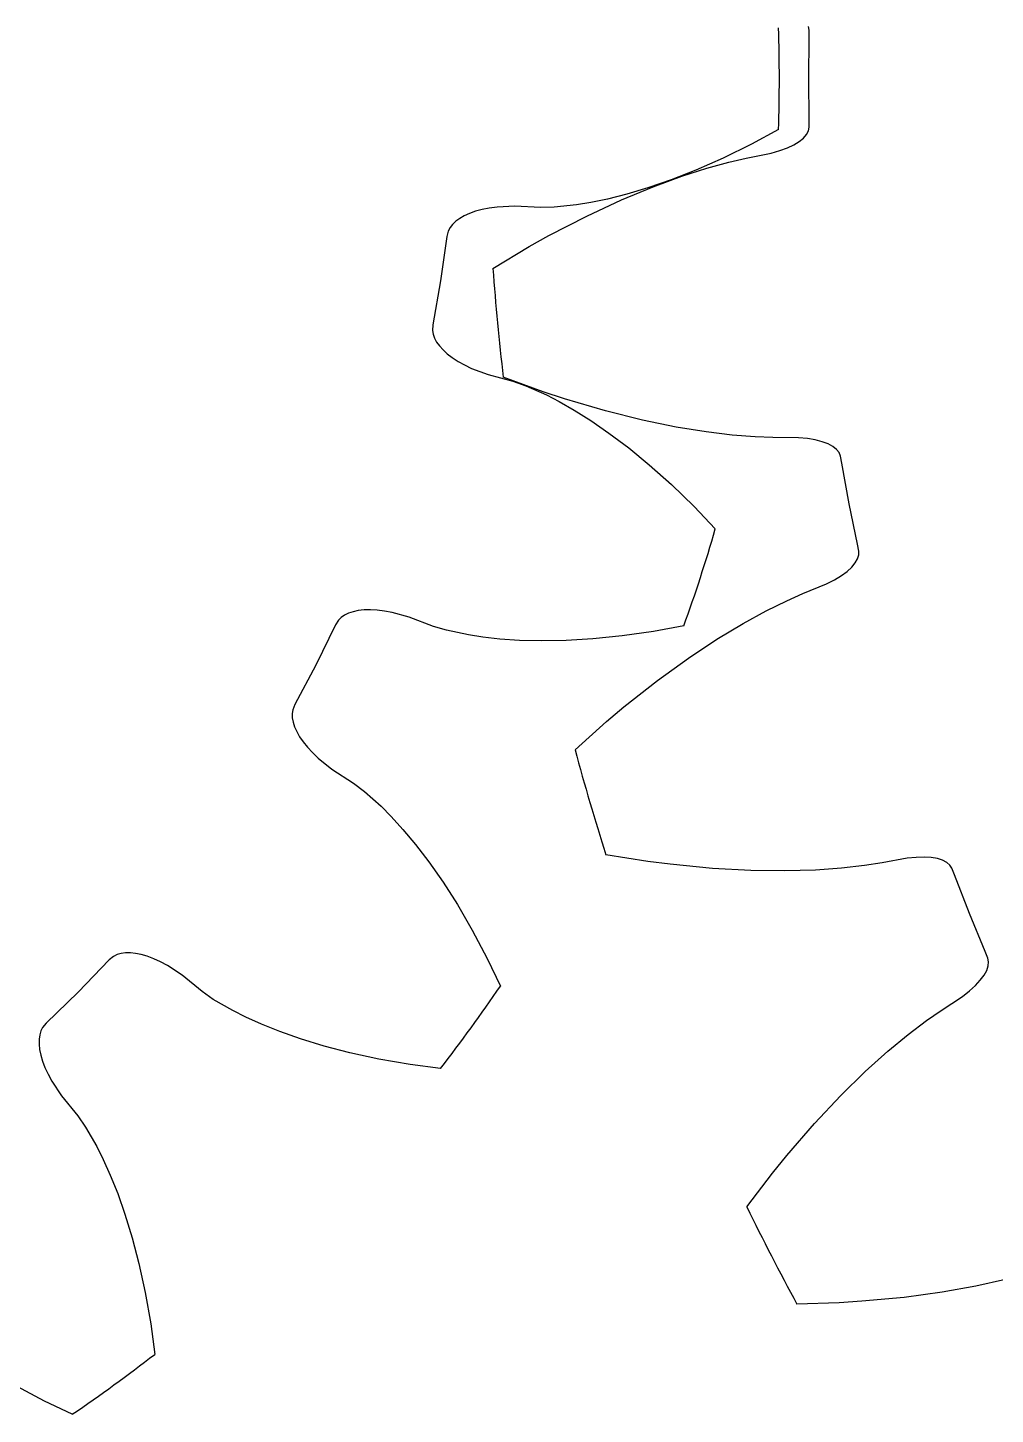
# Model space of a CAD drawing. Extents: x -22 to 22, y -8.7 to 8.7.
# Drawn here: x 2.939 to 6.236, y -4.549 to 0.174 of the extents above; entities that cross this region are included whole.
import ezdxf

# ---------------------------------------------------------------- set-up
doc = ezdxf.new("R2010")
doc.units = 0
doc.header["$MEASUREMENT"] = 0
for name, color, linetype in [('layer0', 7, 'CONTINUOUS'), ('layer1', 7, 'CONTINUOUS'), ('layer2', 7, 'CONTINUOUS'), ('layer3', 7, 'CONTINUOUS')]:
    doc.layers.add(name, color=color, linetype=linetype)

msp = doc.modelspace()

# ---------------------------------------------------------------- linework, layer by layer
at = {"layer": 'layer0'}
for p, q in [((5.6017, 0.1649), (5.599, 0.1775)), ((5.6013, 0.1408), (5.6017, 0.1649)), ((5.6, 0), (5.6013, 0.1408)), ((5.6013, -0.1408), (5.6, 0)), ((5.6017, -0.1649), (5.6013, -0.1408)), ((5.5924, -0.1899), (5.599, -0.1775)), ((5.599, -0.1775), (5.6017, -0.1649)), ((5.5017, -0.245), (5.5275, -0.2354)), ((5.5275, -0.2354), (5.5495, -0.225)), ((5.5495, -0.225), (5.5677, -0.2139)), ((5.5677, -0.2139), (5.582, -0.2021)), ((5.582, -0.2021), (5.5924, -0.1899)), ((5.3283, -0.2841), (5.3871, -0.2705)), ((5.3871, -0.2705), (5.4722, -0.2535)), ((5.4722, -0.2535), (5.5017, -0.245)), ((5.1673, -0.3322), (5.2526, -0.3049)), ((5.2526, -0.3049), (5.3283, -0.2841)), ((4.9622, -0.4128), (5.0698, -0.368)), ((5.0698, -0.368), (5.1673, -0.3322)), ((4.8439, -0.4679), (4.9622, -0.4128)), ((4.715, -0.5345), (4.8439, -0.4679)), ((4.6478, -0.572), (4.715, -0.5345)), ((4.5239, -0.646), (4.6478, -0.572)), ((4.695, -1.0663), (4.5593, -1.0171)), ((4.7681, -1.0904), (4.695, -1.0663)), ((4.9072, -1.1315), (4.7681, -1.0904)), ((5.0338, -1.1631), (4.9072, -1.1315)), ((5.148, -1.1867), (5.0338, -1.1631)), ((5.2505, -1.2034), (5.148, -1.1867)), ((5.3394, -1.2142), (5.2505, -1.2034)), ((5.4177, -1.2203), (5.3394, -1.2142)), ((5.478, -1.2224), (5.4177, -1.2203)), ((5.5648, -1.2231), (5.478, -1.2224)), ((5.5954, -1.2258), (5.5648, -1.2231)), ((5.6225, -1.2303), (5.5954, -1.2258)), ((5.6461, -1.2364), (5.6225, -1.2303)), ((5.666, -1.2439), (5.6461, -1.2364)), ((5.6823, -1.2527), (5.666, -1.2439)), ((5.6948, -1.2627), (5.6823, -1.2527)), ((5.7036, -1.2737), (5.6948, -1.2627)), ((5.7087, -1.2856), (5.7036, -1.2737)), ((5.7128, -1.3093), (5.7087, -1.2856)), ((5.7382, -1.4478), (5.7128, -1.3093)), ((5.7661, -1.5858), (5.7382, -1.4478)), ((5.7711, -1.6094), (5.7661, -1.5858)), ((5.747, -1.6639), (5.7588, -1.6496)), ((5.7588, -1.6496), (5.7667, -1.6357)), ((5.7667, -1.6357), (5.7708, -1.6222)), ((5.7708, -1.6222), (5.7711, -1.6094)), ((5.6881, -1.7069), (5.7116, -1.6927)), ((5.7116, -1.6927), (5.7313, -1.6783)), ((5.7313, -1.6783), (5.747, -1.6639)), ((5.5804, -1.7537), (5.6607, -1.7208)), ((5.6607, -1.7208), (5.6881, -1.7069)), ((5.4548, -1.8129), (5.5252, -1.7781)), ((5.5252, -1.7781), (5.5804, -1.7537)), ((5.3762, -1.8559), (5.4548, -1.8129)), ((5.2873, -1.9095), (5.3762, -1.8559)), ((5.1901, -1.9738), (5.2873, -1.9095)), ((5.0843, -2.0503), (5.1901, -1.9738)), ((4.9704, -2.1401), (5.0843, -2.0503)), ((4.9115, -2.1897), (4.9704, -2.1401)), ((4.8038, -2.2858), (4.9115, -2.1897)), ((5.0514, -2.666), (4.9089, -2.6434)), ((5.1277, -2.6759), (5.0514, -2.666)), ((5.2721, -2.6899), (5.1277, -2.6759)), ((5.4024, -2.697), (5.2721, -2.6899)), ((5.7121, -2.6893), (5.6228, -2.6956)), ((5.7902, -2.6805), (5.7121, -2.6893)), ((5.8498, -2.6712), (5.7902, -2.6805)), ((5.9351, -2.6554), (5.8498, -2.6712)), ((5.9657, -2.6523), (5.9351, -2.6554)), ((5.9932, -2.6516), (5.9657, -2.6523)), ((6.0175, -2.6531), (5.9932, -2.6516)), ((6.0385, -2.6567), (6.0175, -2.6531)), ((6.0561, -2.6623), (6.0385, -2.6567)), ((6.0703, -2.6697), (6.0561, -2.6623)), ((6.0811, -2.6789), (6.0703, -2.6697)), ((6.0882, -2.6895), (6.0811, -2.6789)), ((6.0968, -2.712), (6.0882, -2.6895)), ((5.519, -2.6986), (5.4024, -2.697)), ((5.6228, -2.6956), (5.519, -2.6986)), ((6.148, -2.8432), (6.0968, -2.712)), ((6.2015, -2.9735), (6.148, -2.8432)), ((6.2108, -2.9957), (6.2015, -2.9735)), ((6.2064, -3.0375), (6.2115, -3.0223)), ((6.213, -3.0083), (6.2108, -2.9957)), ((6.2115, -3.0223), (6.213, -3.0083)), ((6.1847, -3.0709), (6.1974, -3.0538)), ((6.1974, -3.0538), (6.2064, -3.0375)), ((6.1235, -3.126), (6.1478, -3.1072)), ((6.1478, -3.1072), (6.1682, -3.0887)), ((6.1682, -3.0887), (6.1847, -3.0709)), ((6.0508, -3.1735), (6.1235, -3.126)), ((5.9387, -3.2554), (6.0013, -3.2079)), ((6.0013, -3.2079), (6.0508, -3.1735)), ((5.8698, -3.3125), (5.9387, -3.2554)), ((5.7926, -3.3819), (5.8698, -3.3125)), ((5.7093, -3.4635), (5.7926, -3.3819)), ((5.6199, -3.5586), (5.7093, -3.4635)), ((5.5251, -3.6684), (5.6199, -3.5586)), ((5.4766, -3.7282), (5.5251, -3.6684)), ((5.3891, -3.8429), (5.4766, -3.7282)), ((6.2708, -4.0904), (6.1694, -4.1129)), ((5.9254, -4.1511), (5.7809, -4.1647)), ((6.0547, -4.1335), (5.9254, -4.1511)), ((6.1694, -4.1129), (6.0547, -4.1335)), ((5.7041, -4.1695), (5.5599, -4.1742)), ((5.7809, -4.1647), (5.7041, -4.1695))]:
    msp.add_line(p, q, dxfattribs=at)
for start, end in [(184.23404, 186.67504), (195.14314, 197.58414), (206.05223, 208.49323)]:
    msp.add_arc((13.25, 0), 8.75, start, end, dxfattribs=at)
at = {"layer": 'layer1'}
for p, q in [((5.4973, -0.1736), (5.4053, -0.2235)), ((5.4972, -0.1736), (5.4053, -0.2235)), ((5.4053, -0.2235), (5.3081, -0.2712)), ((5.4053, -0.2235), (5.3081, -0.2712)), ((5.3081, -0.2712), (5.2158, -0.3118)), ((5.3081, -0.2712), (5.2159, -0.3118)), ((5.2159, -0.3118), (5.1313, -0.3449)), ((5.2158, -0.3118), (5.1313, -0.3449)), ((5.0516, -0.3723), (4.9802, -0.3935)), ((5.0516, -0.3723), (4.9802, -0.3935)), ((5.1313, -0.3449), (5.0516, -0.3723)), ((5.1313, -0.3449), (5.0516, -0.3723)), ((4.8574, -0.422), (4.8085, -0.43)), ((4.8574, -0.422), (4.8085, -0.43)), ((4.9147, -0.41), (4.8574, -0.422)), ((4.9147, -0.41), (4.8574, -0.422)), ((4.9802, -0.3935), (4.9147, -0.41)), ((4.9802, -0.3935), (4.9147, -0.41)), ((4.4264, -0.4668), (4.4108, -0.4758)), ((4.4264, -0.4668), (4.4108, -0.4758)), ((4.4444, -0.4587), (4.4264, -0.4668)), ((4.4444, -0.4587), (4.4264, -0.4668)), ((4.4646, -0.4516), (4.4444, -0.4587)), ((4.4646, -0.4516), (4.4444, -0.4587)), ((4.487, -0.4455), (4.4646, -0.4516)), ((4.487, -0.4455), (4.4646, -0.4516)), ((4.5117, -0.4407), (4.487, -0.4455)), ((4.5117, -0.4407), (4.487, -0.4455)), ((4.5385, -0.4371), (4.5117, -0.4407)), ((4.5385, -0.4371), (4.5117, -0.4407)), ((4.5984, -0.4341), (4.5385, -0.4371)), ((4.5984, -0.4341), (4.5385, -0.4371)), ((4.6862, -0.4388), (4.5984, -0.4341)), ((4.6861, -0.4388), (4.5984, -0.4341)), ((4.7327, -0.438), (4.6861, -0.4388)), ((4.7327, -0.438), (4.6862, -0.4388)), ((4.8085, -0.43), (4.7327, -0.438)), ((4.8085, -0.43), (4.7327, -0.438)), ((4.3718, -0.5191), (4.367, -0.5375)), ((4.3718, -0.5191), (4.3671, -0.5375)), ((4.378, -0.5074), (4.3718, -0.5191)), ((4.3779, -0.5074), (4.3718, -0.5191)), ((4.3865, -0.4962), (4.3779, -0.5074)), ((4.3865, -0.4962), (4.378, -0.5074)), ((4.3975, -0.4856), (4.3865, -0.4962)), ((4.3975, -0.4856), (4.3865, -0.4962)), ((4.4108, -0.4758), (4.3975, -0.4856)), ((4.4108, -0.4758), (4.3975, -0.4856)), ((4.3671, -0.5375), (4.3458, -0.6883)), ((4.367, -0.5375), (4.3458, -0.6883)), ((4.3458, -0.6883), (4.3194, -0.8383)), ((4.3458, -0.6883), (4.3194, -0.8383)), ((4.3194, -0.8383), (4.3182, -0.8572)), ((4.3194, -0.8383), (4.3182, -0.8572)), ((4.3182, -0.8572), (4.3205, -0.8703)), ((4.3182, -0.8572), (4.3205, -0.8703)), ((4.3205, -0.8703), (4.3252, -0.8836)), ((4.3205, -0.8703), (4.3252, -0.8836)), ((4.3252, -0.8836), (4.3323, -0.897)), ((4.3252, -0.8836), (4.3323, -0.897)), ((4.3323, -0.897), (4.3419, -0.9105)), ((4.3323, -0.897), (4.3419, -0.9105)), ((4.3419, -0.9105), (4.354, -0.9239)), ((4.3419, -0.9105), (4.354, -0.9239)), ((4.354, -0.9239), (4.3686, -0.9372)), ((4.354, -0.9239), (4.3686, -0.9372)), ((4.3686, -0.9372), (4.3856, -0.9502)), ((4.3686, -0.9372), (4.3856, -0.9502)), ((4.3856, -0.9502), (4.4051, -0.9628)), ((4.3856, -0.9502), (4.4051, -0.9628)), ((4.4051, -0.9628), (4.427, -0.9751)), ((4.4051, -0.9628), (4.427, -0.9751)), ((4.427, -0.9751), (4.4514, -0.9867)), ((4.427, -0.9751), (4.4514, -0.9867)), ((4.4514, -0.9867), (4.5075, -1.0081)), ((4.4514, -0.9867), (4.5074, -1.0081)), ((4.5074, -1.0081), (4.5924, -1.0307)), ((4.5075, -1.0081), (4.5924, -1.0307)), ((4.5924, -1.0307), (4.6364, -1.046)), ((4.5924, -1.0307), (4.6364, -1.046)), ((4.6364, -1.046), (4.7061, -1.0769)), ((4.6364, -1.046), (4.7061, -1.0769)), ((4.7061, -1.0769), (4.75, -1.0997)), ((4.7061, -1.0769), (4.75, -1.0997)), ((4.75, -1.0997), (4.8009, -1.1288)), ((4.75, -1.0997), (4.8009, -1.1288)), ((4.8009, -1.1288), (4.8581, -1.1647)), ((4.8009, -1.1288), (4.8581, -1.1647)), ((4.8581, -1.1647), (4.9194, -1.207)), ((4.8581, -1.1647), (4.9194, -1.207)), ((4.9194, -1.207), (4.9868, -1.2577)), ((4.9194, -1.207), (4.9868, -1.2577)), ((4.9868, -1.2577), (5.0569, -1.3152)), ((4.9868, -1.2577), (5.0569, -1.3152)), ((5.0569, -1.3152), (5.1322, -1.3823)), ((5.0569, -1.3152), (5.1321, -1.3823)), ((5.1321, -1.3823), (5.2098, -1.4578)), ((5.1322, -1.3823), (5.2098, -1.4578)), ((5.2098, -1.4578), (5.2818, -1.5336)), ((5.2098, -1.4578), (5.2818, -1.5336)), ((4.0069, -1.8354), (3.9974, -1.8447)), ((4.0069, -1.8354), (3.9974, -1.8447)), ((4.0185, -1.8274), (4.0069, -1.8354)), ((4.0185, -1.8274), (4.0069, -1.8354)), ((4.0322, -1.8208), (4.0185, -1.8274)), ((4.0322, -1.8208), (4.0185, -1.8274)), ((4.0479, -1.8155), (4.0322, -1.8208)), ((4.0479, -1.8155), (4.0322, -1.8208)), ((4.0655, -1.8118), (4.0479, -1.8155)), ((4.0655, -1.8118), (4.0479, -1.8155)), ((4.0851, -1.8096), (4.0655, -1.8118)), ((4.0851, -1.8096), (4.0655, -1.8118)), ((4.1065, -1.8091), (4.0851, -1.8096)), ((4.1065, -1.8091), (4.0851, -1.8096)), ((4.1297, -1.8103), (4.1065, -1.8091)), ((4.1297, -1.8103), (4.1065, -1.8091)), ((4.1547, -1.8133), (4.1297, -1.8103)), ((4.1547, -1.8133), (4.1297, -1.8103)), ((4.1813, -1.8182), (4.1547, -1.8133)), ((4.1813, -1.8182), (4.1547, -1.8133)), ((4.2391, -1.8339), (4.1813, -1.8182)), ((4.2391, -1.8339), (4.1813, -1.8182)), ((4.3212, -1.8655), (4.2391, -1.8339)), ((4.3212, -1.8655), (4.2391, -1.8339)), ((3.9872, -1.8607), (3.9204, -1.9976)), ((3.9872, -1.8607), (3.9204, -1.9976)), ((3.9974, -1.8447), (3.9872, -1.8607)), ((3.9974, -1.8447), (3.9872, -1.8607)), ((4.3657, -1.879), (4.3212, -1.8655)), ((4.3657, -1.879), (4.3212, -1.8655)), ((4.4403, -1.8949), (4.3657, -1.879)), ((4.4403, -1.8949), (4.3657, -1.879)), ((5.0717, -1.8829), (4.9645, -1.8983)), ((5.0717, -1.8829), (4.9645, -1.8983)), ((5.1745, -1.8639), (5.0717, -1.8829)), ((5.1745, -1.8639), (5.0717, -1.8829)), ((4.4892, -1.9023), (4.4403, -1.8949)), ((4.4892, -1.9023), (4.4403, -1.8949)), ((4.5475, -1.9087), (4.4892, -1.9023)), ((4.5474, -1.9087), (4.4892, -1.9023)), ((4.6149, -1.9132), (4.5474, -1.9087)), ((4.6149, -1.9132), (4.5475, -1.9087)), ((4.6893, -1.9151), (4.6149, -1.9132)), ((4.6893, -1.9151), (4.6149, -1.9132)), ((4.7736, -1.9137), (4.6893, -1.9151)), ((4.7736, -1.9137), (4.6893, -1.9151)), ((4.8642, -1.9084), (4.7736, -1.9137)), ((4.8642, -1.9084), (4.7736, -1.9137)), ((4.9645, -1.8983), (4.8642, -1.9084)), ((4.9645, -1.8983), (4.8642, -1.9084)), ((3.9204, -1.9976), (3.8489, -2.1321)), ((3.9204, -1.9976), (3.8489, -2.1321)), ((3.842, -2.1497), (3.8401, -2.1628)), ((3.842, -2.1497), (3.8401, -2.1628)), ((3.8401, -2.1628), (3.8404, -2.1769)), ((3.8401, -2.1628), (3.8404, -2.1769)), ((3.8489, -2.1321), (3.842, -2.1497)), ((3.8489, -2.1321), (3.842, -2.1497)), ((3.8404, -2.1769), (3.8431, -2.1919)), ((3.8404, -2.1769), (3.8431, -2.1919)), ((3.8431, -2.1919), (3.8481, -2.2077)), ((3.8431, -2.1919), (3.8481, -2.2077)), ((3.8481, -2.2077), (3.8554, -2.2242)), ((3.8481, -2.2077), (3.8554, -2.2242)), ((3.8554, -2.2242), (3.8652, -2.2413)), ((3.8554, -2.2242), (3.8652, -2.2413)), ((3.8652, -2.2413), (3.8773, -2.2589)), ((3.8652, -2.2413), (3.8773, -2.2589)), ((3.8773, -2.2589), (3.892, -2.277)), ((3.8773, -2.2589), (3.892, -2.277)), ((3.892, -2.277), (3.9091, -2.2954)), ((3.892, -2.277), (3.909, -2.2954)), ((3.909, -2.2954), (3.9286, -2.314)), ((3.9091, -2.2954), (3.9286, -2.314)), ((3.9286, -2.314), (3.9753, -2.3516)), ((3.9286, -2.314), (3.9753, -2.3516)), ((3.9753, -2.3516), (4.0491, -2.3994)), ((3.9753, -2.3516), (4.0491, -2.3994)), ((4.0491, -2.3994), (4.0862, -2.4275)), ((4.0491, -2.3994), (4.0862, -2.4275)), ((4.0862, -2.4275), (4.1429, -2.4785)), ((4.0862, -2.4275), (4.1429, -2.4785)), ((4.1429, -2.4785), (4.1777, -2.5137)), ((4.1429, -2.4785), (4.1777, -2.5137)), ((4.1777, -2.5137), (4.2171, -2.5571)), ((4.1777, -2.5137), (4.2171, -2.5571)), ((4.2171, -2.5571), (4.2604, -2.609)), ((4.2171, -2.5571), (4.2604, -2.609)), ((4.2604, -2.609), (4.3057, -2.6681)), ((4.2604, -2.609), (4.3057, -2.6681)), ((4.3057, -2.6681), (4.3541, -2.7371)), ((4.3057, -2.6681), (4.3541, -2.7371)), ((4.3541, -2.7371), (4.403, -2.8135)), ((4.3541, -2.7371), (4.403, -2.8135)), ((4.403, -2.8135), (4.4538, -2.9006)), ((4.403, -2.8135), (4.4538, -2.9006)), ((4.4538, -2.9006), (4.5044, -2.9964)), ((4.4538, -2.9006), (4.5044, -2.9964)), ((3.2171, -3.0017), (3.1113, -3.1113)), ((3.2171, -3.0017), (3.1113, -3.1113)), ((3.2317, -2.9896), (3.2171, -3.0017)), ((3.2317, -2.9896), (3.2171, -3.0017)), ((3.2436, -2.9838), (3.2317, -2.9896)), ((3.2436, -2.9838), (3.2317, -2.9896)), ((3.2571, -2.9798), (3.2436, -2.9838)), ((3.2571, -2.9798), (3.2436, -2.9838)), ((3.2722, -2.9777), (3.2571, -2.9798)), ((3.2722, -2.9777), (3.2571, -2.9798)), ((3.2887, -2.9775), (3.2722, -2.9777)), ((3.2887, -2.9775), (3.2722, -2.9777)), ((3.3067, -2.9794), (3.2887, -2.9775)), ((3.3067, -2.9794), (3.2887, -2.9775)), ((3.326, -2.9834), (3.3067, -2.9794)), ((3.326, -2.9834), (3.3067, -2.9794)), ((3.3465, -2.9895), (3.326, -2.9834)), ((3.3465, -2.9895), (3.326, -2.9834)), ((3.3682, -2.9979), (3.3465, -2.9895)), ((3.3682, -2.9979), (3.3465, -2.9895)), ((3.391, -3.0084), (3.3682, -2.9979)), ((3.391, -3.0084), (3.3682, -2.9979)), ((3.4148, -3.0213), (3.391, -3.0084)), ((3.4148, -3.0213), (3.391, -3.0084)), ((3.465, -3.0541), (3.4148, -3.0213)), ((3.465, -3.0541), (3.4148, -3.0213)), ((4.5044, -2.9964), (4.5494, -3.0907)), ((4.5044, -2.9964), (4.5494, -3.0907)), ((3.5332, -3.1095), (3.465, -3.0541)), ((3.5332, -3.1095), (3.465, -3.0541)), ((3.1113, -3.1113), (3.0017, -3.2171)), ((3.1113, -3.1113), (3.0017, -3.2171)), ((3.5714, -3.1361), (3.5332, -3.1095)), ((3.5714, -3.1361), (3.5332, -3.1095)), ((3.6374, -3.1743), (3.5714, -3.1361)), ((3.6374, -3.1743), (3.5714, -3.1361)), ((3.6817, -3.1965), (3.6374, -3.1743)), ((3.6817, -3.1965), (3.6374, -3.1743)), ((3.7351, -3.2205), (3.6817, -3.1965)), ((3.7351, -3.2205), (3.6817, -3.1965)), ((2.9798, -3.2571), (2.9777, -3.2722)), ((2.9798, -3.2571), (2.9777, -3.2722)), ((2.9838, -3.2436), (2.9798, -3.2571)), ((2.9838, -3.2436), (2.9798, -3.2571)), ((2.9896, -3.2317), (2.9838, -3.2436)), ((2.9896, -3.2317), (2.9838, -3.2436)), ((3.0017, -3.2171), (2.9896, -3.2317)), ((3.0017, -3.2171), (2.9896, -3.2317)), ((3.7978, -3.2457), (3.7351, -3.2205)), ((3.7978, -3.2457), (3.7351, -3.2205)), ((3.868, -3.2704), (3.7978, -3.2457)), ((3.868, -3.2704), (3.7978, -3.2457)), ((2.9777, -3.2722), (2.9775, -3.2887)), ((2.9777, -3.2722), (2.9775, -3.2887)), ((2.9775, -3.2887), (2.9794, -3.3067)), ((2.9775, -3.2887), (2.9794, -3.3067)), ((3.9486, -3.2952), (3.868, -3.2704)), ((3.9486, -3.2952), (3.868, -3.2704)), ((4.0364, -3.3181), (3.9486, -3.2952)), ((4.0364, -3.3181), (3.9486, -3.2952)), ((2.9794, -3.3067), (2.9834, -3.326)), ((2.9794, -3.3067), (2.9834, -3.326)), ((2.9834, -3.326), (2.9895, -3.3465)), ((2.9834, -3.326), (2.9895, -3.3465)), ((2.9895, -3.3465), (2.9979, -3.3682)), ((2.9895, -3.3465), (2.9978, -3.3682)), ((4.1349, -3.3395), (4.0364, -3.3181)), ((4.1349, -3.3395), (4.0364, -3.3181)), ((4.2416, -3.358), (4.1349, -3.3395)), ((4.2416, -3.358), (4.1349, -3.3395)), ((2.9978, -3.3682), (3.0084, -3.391)), ((2.9979, -3.3682), (3.0084, -3.391)), ((3.0084, -3.391), (3.0213, -3.4148)), ((3.0084, -3.391), (3.0213, -3.4148)), ((4.3453, -3.3717), (4.2416, -3.358)), ((4.3453, -3.3717), (4.2416, -3.358)), ((3.0213, -3.4148), (3.0541, -3.465)), ((3.0213, -3.4148), (3.0541, -3.465)), ((3.0541, -3.465), (3.1095, -3.5332)), ((3.0541, -3.465), (3.1095, -3.5332)), ((3.1095, -3.5332), (3.1361, -3.5714)), ((3.1095, -3.5332), (3.1361, -3.5714)), ((3.1361, -3.5714), (3.1743, -3.6374)), ((3.1361, -3.5714), (3.1743, -3.6374)), ((3.1743, -3.6374), (3.1965, -3.6817)), ((3.1743, -3.6374), (3.1965, -3.6817)), ((3.1965, -3.6817), (3.2205, -3.7351)), ((3.1965, -3.6817), (3.2205, -3.7351)), ((3.2205, -3.7351), (3.2457, -3.7978)), ((3.2205, -3.7351), (3.2456, -3.7978)), ((3.2456, -3.7978), (3.2704, -3.868)), ((3.2457, -3.7978), (3.2704, -3.868)), ((3.2704, -3.868), (3.2952, -3.9486)), ((3.2704, -3.868), (3.2951, -3.9486)), ((3.2951, -3.9486), (3.3181, -4.0364)), ((3.2952, -3.9486), (3.3181, -4.0364)), ((3.3181, -4.0364), (3.3395, -4.1349)), ((3.3181, -4.0364), (3.3395, -4.1349)), ((3.3395, -4.1349), (3.358, -4.2416)), ((3.3395, -4.1349), (3.358, -4.2416)), ((3.358, -4.2416), (3.3717, -4.3453)), ((3.358, -4.2416), (3.3717, -4.3453)), ((2.9964, -4.5044), (2.9006, -4.4538)), ((2.9964, -4.5044), (2.9006, -4.4538)), ((3.0907, -4.5494), (2.9964, -4.5044)), ((3.0907, -4.5494), (2.9964, -4.5044))]:
    msp.add_line(p, q, dxfattribs=at)
for start, end in [(358.191, 1.809), (358.191, 1.809), (340.191, 343.809), (340.191, 343.809), (322.191, 325.809), (322.191, 325.809), (304.191, 307.809), (304.191, 307.809)]:
    msp.add_arc((0, 0), 5.5, start, end, dxfattribs=at)
at = {"layer": 'layer2'}
for p, q in [((5.6017, 0.1649), (5.599, 0.1775)), ((5.6013, 0.1408), (5.6017, 0.1649)), ((5.6, 0), (5.6013, 0.1408)), ((5.6013, -0.1408), (5.6, 0)), ((5.6017, -0.1649), (5.6013, -0.1408)), ((5.5924, -0.1899), (5.599, -0.1775)), ((5.599, -0.1775), (5.6017, -0.1649)), ((5.5017, -0.245), (5.5275, -0.2354)), ((5.5275, -0.2354), (5.5495, -0.225)), ((5.5495, -0.225), (5.5677, -0.2139)), ((5.5677, -0.2139), (5.582, -0.2021)), ((5.582, -0.2021), (5.5924, -0.1899)), ((5.3283, -0.2841), (5.3871, -0.2705)), ((5.3871, -0.2705), (5.4722, -0.2535)), ((5.4722, -0.2535), (5.5017, -0.245)), ((5.1673, -0.3322), (5.2526, -0.3049)), ((5.2526, -0.3049), (5.3283, -0.2841)), ((4.9622, -0.4128), (5.0698, -0.368)), ((5.0698, -0.368), (5.1673, -0.3322)), ((4.8439, -0.4679), (4.9622, -0.4128)), ((4.715, -0.5345), (4.8439, -0.4679)), ((4.6478, -0.572), (4.715, -0.5345)), ((4.5239, -0.646), (4.6478, -0.572)), ((4.695, -1.0663), (4.5593, -1.0171)), ((4.7681, -1.0904), (4.695, -1.0663)), ((4.9072, -1.1315), (4.7681, -1.0904)), ((5.0338, -1.1631), (4.9072, -1.1315)), ((5.148, -1.1867), (5.0338, -1.1631)), ((5.2505, -1.2034), (5.148, -1.1867)), ((5.3394, -1.2142), (5.2505, -1.2034)), ((5.4177, -1.2203), (5.3394, -1.2142)), ((5.478, -1.2224), (5.4177, -1.2203)), ((5.5648, -1.2231), (5.478, -1.2224)), ((5.5954, -1.2258), (5.5648, -1.2231)), ((5.6225, -1.2303), (5.5954, -1.2258)), ((5.6461, -1.2364), (5.6225, -1.2303)), ((5.666, -1.2439), (5.6461, -1.2364)), ((5.6823, -1.2527), (5.666, -1.2439)), ((5.6948, -1.2627), (5.6823, -1.2527)), ((5.7036, -1.2737), (5.6948, -1.2627)), ((5.7087, -1.2856), (5.7036, -1.2737)), ((5.7128, -1.3093), (5.7087, -1.2856)), ((5.7382, -1.4478), (5.7128, -1.3093)), ((5.7661, -1.5858), (5.7382, -1.4478)), ((5.7711, -1.6094), (5.7661, -1.5858)), ((5.747, -1.6639), (5.7588, -1.6496)), ((5.7588, -1.6496), (5.7667, -1.6357)), ((5.7667, -1.6357), (5.7708, -1.6222)), ((5.7708, -1.6222), (5.7711, -1.6094)), ((5.6881, -1.7069), (5.7116, -1.6927)), ((5.7116, -1.6927), (5.7313, -1.6783)), ((5.7313, -1.6783), (5.747, -1.6639)), ((5.5804, -1.7537), (5.6607, -1.7208)), ((5.6607, -1.7208), (5.6881, -1.7069)), ((5.4548, -1.8129), (5.5252, -1.7781)), ((5.5252, -1.7781), (5.5804, -1.7537)), ((5.3762, -1.8559), (5.4548, -1.8129)), ((5.2873, -1.9095), (5.3762, -1.8559)), ((5.1901, -1.9738), (5.2873, -1.9095)), ((5.0843, -2.0503), (5.1901, -1.9738)), ((4.9704, -2.1401), (5.0843, -2.0503)), ((4.9115, -2.1897), (4.9704, -2.1401)), ((4.8038, -2.2858), (4.9115, -2.1897)), ((5.0514, -2.666), (4.9089, -2.6434)), ((5.1277, -2.6759), (5.0514, -2.666)), ((5.2721, -2.6899), (5.1277, -2.6759)), ((5.4024, -2.697), (5.2721, -2.6899)), ((5.7121, -2.6893), (5.6228, -2.6956)), ((5.7902, -2.6805), (5.7121, -2.6893)), ((5.8498, -2.6712), (5.7902, -2.6805)), ((5.9351, -2.6554), (5.8498, -2.6712)), ((5.9657, -2.6523), (5.9351, -2.6554)), ((5.9932, -2.6516), (5.9657, -2.6523)), ((6.0175, -2.6531), (5.9932, -2.6516)), ((6.0385, -2.6567), (6.0175, -2.6531)), ((6.0561, -2.6623), (6.0385, -2.6567)), ((6.0703, -2.6697), (6.0561, -2.6623)), ((6.0811, -2.6789), (6.0703, -2.6697)), ((6.0882, -2.6895), (6.0811, -2.6789)), ((6.0968, -2.712), (6.0882, -2.6895)), ((5.519, -2.6986), (5.4024, -2.697)), ((5.6228, -2.6956), (5.519, -2.6986)), ((6.148, -2.8432), (6.0968, -2.712)), ((6.2015, -2.9735), (6.148, -2.8432)), ((6.2108, -2.9957), (6.2015, -2.9735)), ((6.2064, -3.0375), (6.2115, -3.0223)), ((6.213, -3.0083), (6.2108, -2.9957)), ((6.2115, -3.0223), (6.213, -3.0083)), ((6.1847, -3.0709), (6.1974, -3.0538)), ((6.1974, -3.0538), (6.2064, -3.0375)), ((6.1235, -3.126), (6.1478, -3.1072)), ((6.1478, -3.1072), (6.1682, -3.0887)), ((6.1682, -3.0887), (6.1847, -3.0709)), ((6.0508, -3.1735), (6.1235, -3.126)), ((5.9387, -3.2554), (6.0013, -3.2079)), ((6.0013, -3.2079), (6.0508, -3.1735)), ((5.8698, -3.3125), (5.9387, -3.2554)), ((5.7926, -3.3819), (5.8698, -3.3125)), ((5.7093, -3.4635), (5.7926, -3.3819)), ((5.6199, -3.5586), (5.7093, -3.4635)), ((5.5251, -3.6684), (5.6199, -3.5586)), ((5.4766, -3.7282), (5.5251, -3.6684)), ((5.3891, -3.8429), (5.4766, -3.7282)), ((6.2708, -4.0904), (6.1694, -4.1129)), ((5.9254, -4.1511), (5.7809, -4.1647)), ((6.0547, -4.1335), (5.9254, -4.1511)), ((6.1694, -4.1129), (6.0547, -4.1335)), ((5.7041, -4.1695), (5.5599, -4.1742)), ((5.7809, -4.1647), (5.7041, -4.1695))]:
    msp.add_line(p, q, dxfattribs=at)
for start, end in [(184.23404, 186.67504), (195.14314, 197.58414), (206.05223, 208.49323)]:
    msp.add_arc((13.25, 0), 8.75, start, end, dxfattribs=at)
at = {"layer": 'layer3'}
for p, q in [((5.4973, -0.1736), (5.4053, -0.2235)), ((5.4972, -0.1736), (5.4053, -0.2235)), ((5.4053, -0.2235), (5.3081, -0.2712)), ((5.4053, -0.2235), (5.3081, -0.2712)), ((5.3081, -0.2712), (5.2158, -0.3118)), ((5.3081, -0.2712), (5.2159, -0.3118)), ((5.2159, -0.3118), (5.1313, -0.3449)), ((5.2158, -0.3118), (5.1313, -0.3449)), ((5.0516, -0.3723), (4.9802, -0.3935)), ((5.0516, -0.3723), (4.9802, -0.3935)), ((5.1313, -0.3449), (5.0516, -0.3723)), ((5.1313, -0.3449), (5.0516, -0.3723)), ((4.8574, -0.422), (4.8085, -0.43)), ((4.8574, -0.422), (4.8085, -0.43)), ((4.9147, -0.41), (4.8574, -0.422)), ((4.9147, -0.41), (4.8574, -0.422)), ((4.9802, -0.3935), (4.9147, -0.41)), ((4.9802, -0.3935), (4.9147, -0.41)), ((4.4264, -0.4668), (4.4108, -0.4758)), ((4.4264, -0.4668), (4.4108, -0.4758)), ((4.4444, -0.4587), (4.4264, -0.4668)), ((4.4444, -0.4587), (4.4264, -0.4668)), ((4.4646, -0.4516), (4.4444, -0.4587)), ((4.4646, -0.4516), (4.4444, -0.4587)), ((4.487, -0.4455), (4.4646, -0.4516)), ((4.487, -0.4455), (4.4646, -0.4516)), ((4.5117, -0.4407), (4.487, -0.4455)), ((4.5117, -0.4407), (4.487, -0.4455)), ((4.5385, -0.4371), (4.5117, -0.4407)), ((4.5385, -0.4371), (4.5117, -0.4407)), ((4.5984, -0.4341), (4.5385, -0.4371)), ((4.5984, -0.4341), (4.5385, -0.4371)), ((4.6862, -0.4388), (4.5984, -0.4341)), ((4.6861, -0.4388), (4.5984, -0.4341)), ((4.7327, -0.438), (4.6861, -0.4388)), ((4.7327, -0.438), (4.6862, -0.4388)), ((4.8085, -0.43), (4.7327, -0.438)), ((4.8085, -0.43), (4.7327, -0.438)), ((4.3718, -0.5191), (4.367, -0.5375)), ((4.3718, -0.5191), (4.3671, -0.5375)), ((4.378, -0.5074), (4.3718, -0.5191)), ((4.3779, -0.5074), (4.3718, -0.5191)), ((4.3865, -0.4962), (4.3779, -0.5074)), ((4.3865, -0.4962), (4.378, -0.5074)), ((4.3975, -0.4856), (4.3865, -0.4962)), ((4.3975, -0.4856), (4.3865, -0.4962)), ((4.4108, -0.4758), (4.3975, -0.4856)), ((4.4108, -0.4758), (4.3975, -0.4856)), ((4.3671, -0.5375), (4.3458, -0.6883)), ((4.367, -0.5375), (4.3458, -0.6883)), ((4.3458, -0.6883), (4.3194, -0.8383)), ((4.3458, -0.6883), (4.3194, -0.8383)), ((4.3194, -0.8383), (4.3182, -0.8572)), ((4.3194, -0.8383), (4.3182, -0.8572)), ((4.3182, -0.8572), (4.3205, -0.8703)), ((4.3182, -0.8572), (4.3205, -0.8703)), ((4.3205, -0.8703), (4.3252, -0.8836)), ((4.3205, -0.8703), (4.3252, -0.8836)), ((4.3252, -0.8836), (4.3323, -0.897)), ((4.3252, -0.8836), (4.3323, -0.897)), ((4.3323, -0.897), (4.3419, -0.9105)), ((4.3323, -0.897), (4.3419, -0.9105)), ((4.3419, -0.9105), (4.354, -0.9239)), ((4.3419, -0.9105), (4.354, -0.9239)), ((4.354, -0.9239), (4.3686, -0.9372)), ((4.354, -0.9239), (4.3686, -0.9372)), ((4.3686, -0.9372), (4.3856, -0.9502)), ((4.3686, -0.9372), (4.3856, -0.9502)), ((4.3856, -0.9502), (4.4051, -0.9628)), ((4.3856, -0.9502), (4.4051, -0.9628)), ((4.4051, -0.9628), (4.427, -0.9751)), ((4.4051, -0.9628), (4.427, -0.9751)), ((4.427, -0.9751), (4.4514, -0.9867)), ((4.427, -0.9751), (4.4514, -0.9867)), ((4.4514, -0.9867), (4.5075, -1.0081)), ((4.4514, -0.9867), (4.5074, -1.0081)), ((4.5074, -1.0081), (4.5924, -1.0307)), ((4.5075, -1.0081), (4.5924, -1.0307)), ((4.5924, -1.0307), (4.6364, -1.046)), ((4.5924, -1.0307), (4.6364, -1.046)), ((4.6364, -1.046), (4.7061, -1.0769)), ((4.6364, -1.046), (4.7061, -1.0769)), ((4.7061, -1.0769), (4.75, -1.0997)), ((4.7061, -1.0769), (4.75, -1.0997)), ((4.75, -1.0997), (4.8009, -1.1288)), ((4.75, -1.0997), (4.8009, -1.1288)), ((4.8009, -1.1288), (4.8581, -1.1647)), ((4.8009, -1.1288), (4.8581, -1.1647)), ((4.8581, -1.1647), (4.9194, -1.207)), ((4.8581, -1.1647), (4.9194, -1.207)), ((4.9194, -1.207), (4.9868, -1.2577)), ((4.9194, -1.207), (4.9868, -1.2577)), ((4.9868, -1.2577), (5.0569, -1.3152)), ((4.9868, -1.2577), (5.0569, -1.3152)), ((5.0569, -1.3152), (5.1322, -1.3823)), ((5.0569, -1.3152), (5.1321, -1.3823)), ((5.1321, -1.3823), (5.2098, -1.4578)), ((5.1322, -1.3823), (5.2098, -1.4578)), ((5.2098, -1.4578), (5.2818, -1.5336)), ((5.2098, -1.4578), (5.2818, -1.5336)), ((4.0069, -1.8354), (3.9974, -1.8447)), ((4.0069, -1.8354), (3.9974, -1.8447)), ((4.0185, -1.8274), (4.0069, -1.8354)), ((4.0185, -1.8274), (4.0069, -1.8354)), ((4.0322, -1.8208), (4.0185, -1.8274)), ((4.0322, -1.8208), (4.0185, -1.8274)), ((4.0479, -1.8155), (4.0322, -1.8208)), ((4.0479, -1.8155), (4.0322, -1.8208)), ((4.0655, -1.8118), (4.0479, -1.8155)), ((4.0655, -1.8118), (4.0479, -1.8155)), ((4.0851, -1.8096), (4.0655, -1.8118)), ((4.0851, -1.8096), (4.0655, -1.8118)), ((4.1065, -1.8091), (4.0851, -1.8096)), ((4.1065, -1.8091), (4.0851, -1.8096)), ((4.1297, -1.8103), (4.1065, -1.8091)), ((4.1297, -1.8103), (4.1065, -1.8091)), ((4.1547, -1.8133), (4.1297, -1.8103)), ((4.1547, -1.8133), (4.1297, -1.8103)), ((4.1813, -1.8182), (4.1547, -1.8133)), ((4.1813, -1.8182), (4.1547, -1.8133)), ((4.2391, -1.8339), (4.1813, -1.8182)), ((4.2391, -1.8339), (4.1813, -1.8182)), ((4.3212, -1.8655), (4.2391, -1.8339)), ((4.3212, -1.8655), (4.2391, -1.8339)), ((3.9872, -1.8607), (3.9204, -1.9976)), ((3.9872, -1.8607), (3.9204, -1.9976)), ((3.9974, -1.8447), (3.9872, -1.8607)), ((3.9974, -1.8447), (3.9872, -1.8607)), ((4.3657, -1.879), (4.3212, -1.8655)), ((4.3657, -1.879), (4.3212, -1.8655)), ((4.4403, -1.8949), (4.3657, -1.879)), ((4.4403, -1.8949), (4.3657, -1.879)), ((5.0717, -1.8829), (4.9645, -1.8983)), ((5.0717, -1.8829), (4.9645, -1.8983)), ((5.1745, -1.8639), (5.0717, -1.8829)), ((5.1745, -1.8639), (5.0717, -1.8829)), ((4.4892, -1.9023), (4.4403, -1.8949)), ((4.4892, -1.9023), (4.4403, -1.8949)), ((4.5475, -1.9087), (4.4892, -1.9023)), ((4.5474, -1.9087), (4.4892, -1.9023)), ((4.6149, -1.9132), (4.5474, -1.9087)), ((4.6149, -1.9132), (4.5475, -1.9087)), ((4.6893, -1.9151), (4.6149, -1.9132)), ((4.6893, -1.9151), (4.6149, -1.9132)), ((4.7736, -1.9137), (4.6893, -1.9151)), ((4.7736, -1.9137), (4.6893, -1.9151)), ((4.8642, -1.9084), (4.7736, -1.9137)), ((4.8642, -1.9084), (4.7736, -1.9137)), ((4.9645, -1.8983), (4.8642, -1.9084)), ((4.9645, -1.8983), (4.8642, -1.9084)), ((3.9204, -1.9976), (3.8489, -2.1321)), ((3.9204, -1.9976), (3.8489, -2.1321)), ((3.842, -2.1497), (3.8401, -2.1628)), ((3.842, -2.1497), (3.8401, -2.1628)), ((3.8401, -2.1628), (3.8404, -2.1769)), ((3.8401, -2.1628), (3.8404, -2.1769)), ((3.8489, -2.1321), (3.842, -2.1497)), ((3.8489, -2.1321), (3.842, -2.1497)), ((3.8404, -2.1769), (3.8431, -2.1919)), ((3.8404, -2.1769), (3.8431, -2.1919)), ((3.8431, -2.1919), (3.8481, -2.2077)), ((3.8431, -2.1919), (3.8481, -2.2077)), ((3.8481, -2.2077), (3.8554, -2.2242)), ((3.8481, -2.2077), (3.8554, -2.2242)), ((3.8554, -2.2242), (3.8652, -2.2413)), ((3.8554, -2.2242), (3.8652, -2.2413)), ((3.8652, -2.2413), (3.8773, -2.2589)), ((3.8652, -2.2413), (3.8773, -2.2589)), ((3.8773, -2.2589), (3.892, -2.277)), ((3.8773, -2.2589), (3.892, -2.277)), ((3.892, -2.277), (3.9091, -2.2954)), ((3.892, -2.277), (3.909, -2.2954)), ((3.909, -2.2954), (3.9286, -2.314)), ((3.9091, -2.2954), (3.9286, -2.314)), ((3.9286, -2.314), (3.9753, -2.3516)), ((3.9286, -2.314), (3.9753, -2.3516)), ((3.9753, -2.3516), (4.0491, -2.3994)), ((3.9753, -2.3516), (4.0491, -2.3994)), ((4.0491, -2.3994), (4.0862, -2.4275)), ((4.0491, -2.3994), (4.0862, -2.4275)), ((4.0862, -2.4275), (4.1429, -2.4785)), ((4.0862, -2.4275), (4.1429, -2.4785)), ((4.1429, -2.4785), (4.1777, -2.5137)), ((4.1429, -2.4785), (4.1777, -2.5137)), ((4.1777, -2.5137), (4.2171, -2.5571)), ((4.1777, -2.5137), (4.2171, -2.5571)), ((4.2171, -2.5571), (4.2604, -2.609)), ((4.2171, -2.5571), (4.2604, -2.609)), ((4.2604, -2.609), (4.3057, -2.6681)), ((4.2604, -2.609), (4.3057, -2.6681)), ((4.3057, -2.6681), (4.3541, -2.7371)), ((4.3057, -2.6681), (4.3541, -2.7371)), ((4.3541, -2.7371), (4.403, -2.8135)), ((4.3541, -2.7371), (4.403, -2.8135)), ((4.403, -2.8135), (4.4538, -2.9006)), ((4.403, -2.8135), (4.4538, -2.9006)), ((4.4538, -2.9006), (4.5044, -2.9964)), ((4.4538, -2.9006), (4.5044, -2.9964)), ((3.2171, -3.0017), (3.1113, -3.1113)), ((3.2171, -3.0017), (3.1113, -3.1113)), ((3.2317, -2.9896), (3.2171, -3.0017)), ((3.2317, -2.9896), (3.2171, -3.0017)), ((3.2436, -2.9838), (3.2317, -2.9896)), ((3.2436, -2.9838), (3.2317, -2.9896)), ((3.2571, -2.9798), (3.2436, -2.9838)), ((3.2571, -2.9798), (3.2436, -2.9838)), ((3.2722, -2.9777), (3.2571, -2.9798)), ((3.2722, -2.9777), (3.2571, -2.9798)), ((3.2887, -2.9775), (3.2722, -2.9777)), ((3.2887, -2.9775), (3.2722, -2.9777)), ((3.3067, -2.9794), (3.2887, -2.9775)), ((3.3067, -2.9794), (3.2887, -2.9775)), ((3.326, -2.9834), (3.3067, -2.9794)), ((3.326, -2.9834), (3.3067, -2.9794)), ((3.3465, -2.9895), (3.326, -2.9834)), ((3.3465, -2.9895), (3.326, -2.9834)), ((3.3682, -2.9979), (3.3465, -2.9895)), ((3.3682, -2.9979), (3.3465, -2.9895)), ((3.391, -3.0084), (3.3682, -2.9979)), ((3.391, -3.0084), (3.3682, -2.9979)), ((3.4148, -3.0213), (3.391, -3.0084)), ((3.4148, -3.0213), (3.391, -3.0084)), ((3.465, -3.0541), (3.4148, -3.0213)), ((3.465, -3.0541), (3.4148, -3.0213)), ((4.5044, -2.9964), (4.5494, -3.0907)), ((4.5044, -2.9964), (4.5494, -3.0907)), ((3.5332, -3.1095), (3.465, -3.0541)), ((3.5332, -3.1095), (3.465, -3.0541)), ((3.1113, -3.1113), (3.0017, -3.2171)), ((3.1113, -3.1113), (3.0017, -3.2171)), ((3.5714, -3.1361), (3.5332, -3.1095)), ((3.5714, -3.1361), (3.5332, -3.1095)), ((3.6374, -3.1743), (3.5714, -3.1361)), ((3.6374, -3.1743), (3.5714, -3.1361)), ((3.6817, -3.1965), (3.6374, -3.1743)), ((3.6817, -3.1965), (3.6374, -3.1743)), ((3.7351, -3.2205), (3.6817, -3.1965)), ((3.7351, -3.2205), (3.6817, -3.1965)), ((2.9798, -3.2571), (2.9777, -3.2722)), ((2.9798, -3.2571), (2.9777, -3.2722)), ((2.9838, -3.2436), (2.9798, -3.2571)), ((2.9838, -3.2436), (2.9798, -3.2571)), ((2.9896, -3.2317), (2.9838, -3.2436)), ((2.9896, -3.2317), (2.9838, -3.2436)), ((3.0017, -3.2171), (2.9896, -3.2317)), ((3.0017, -3.2171), (2.9896, -3.2317)), ((3.7978, -3.2457), (3.7351, -3.2205)), ((3.7978, -3.2457), (3.7351, -3.2205)), ((3.868, -3.2704), (3.7978, -3.2457)), ((3.868, -3.2704), (3.7978, -3.2457)), ((2.9777, -3.2722), (2.9775, -3.2887)), ((2.9777, -3.2722), (2.9775, -3.2887)), ((2.9775, -3.2887), (2.9794, -3.3067)), ((2.9775, -3.2887), (2.9794, -3.3067)), ((3.9486, -3.2952), (3.868, -3.2704)), ((3.9486, -3.2952), (3.868, -3.2704)), ((4.0364, -3.3181), (3.9486, -3.2952)), ((4.0364, -3.3181), (3.9486, -3.2952)), ((2.9794, -3.3067), (2.9834, -3.326)), ((2.9794, -3.3067), (2.9834, -3.326)), ((2.9834, -3.326), (2.9895, -3.3465)), ((2.9834, -3.326), (2.9895, -3.3465)), ((2.9895, -3.3465), (2.9979, -3.3682)), ((2.9895, -3.3465), (2.9978, -3.3682)), ((4.1349, -3.3395), (4.0364, -3.3181)), ((4.1349, -3.3395), (4.0364, -3.3181)), ((4.2416, -3.358), (4.1349, -3.3395)), ((4.2416, -3.358), (4.1349, -3.3395)), ((2.9978, -3.3682), (3.0084, -3.391)), ((2.9979, -3.3682), (3.0084, -3.391)), ((3.0084, -3.391), (3.0213, -3.4148)), ((3.0084, -3.391), (3.0213, -3.4148)), ((4.3453, -3.3717), (4.2416, -3.358)), ((4.3453, -3.3717), (4.2416, -3.358)), ((3.0213, -3.4148), (3.0541, -3.465)), ((3.0213, -3.4148), (3.0541, -3.465)), ((3.0541, -3.465), (3.1095, -3.5332)), ((3.0541, -3.465), (3.1095, -3.5332)), ((3.1095, -3.5332), (3.1361, -3.5714)), ((3.1095, -3.5332), (3.1361, -3.5714)), ((3.1361, -3.5714), (3.1743, -3.6374)), ((3.1361, -3.5714), (3.1743, -3.6374)), ((3.1743, -3.6374), (3.1965, -3.6817)), ((3.1743, -3.6374), (3.1965, -3.6817)), ((3.1965, -3.6817), (3.2205, -3.7351)), ((3.1965, -3.6817), (3.2205, -3.7351)), ((3.2205, -3.7351), (3.2457, -3.7978)), ((3.2205, -3.7351), (3.2456, -3.7978)), ((3.2456, -3.7978), (3.2704, -3.868)), ((3.2457, -3.7978), (3.2704, -3.868)), ((3.2704, -3.868), (3.2952, -3.9486)), ((3.2704, -3.868), (3.2951, -3.9486)), ((3.2951, -3.9486), (3.3181, -4.0364)), ((3.2952, -3.9486), (3.3181, -4.0364)), ((3.3181, -4.0364), (3.3395, -4.1349)), ((3.3181, -4.0364), (3.3395, -4.1349)), ((3.3395, -4.1349), (3.358, -4.2416)), ((3.3395, -4.1349), (3.358, -4.2416)), ((3.358, -4.2416), (3.3717, -4.3453)), ((3.358, -4.2416), (3.3717, -4.3453)), ((2.9964, -4.5044), (2.9006, -4.4538)), ((2.9964, -4.5044), (2.9006, -4.4538)), ((3.0907, -4.5494), (2.9964, -4.5044)), ((3.0907, -4.5494), (2.9964, -4.5044))]:
    msp.add_line(p, q, dxfattribs=at)
for start, end in [(358.191, 1.809), (358.191, 1.809), (340.191, 343.809), (340.191, 343.809), (322.191, 325.809), (322.191, 325.809), (304.191, 307.809), (304.191, 307.809)]:
    msp.add_arc((0, 0), 5.5, start, end, dxfattribs=at)

doc.saveas('drawing.dxf')
